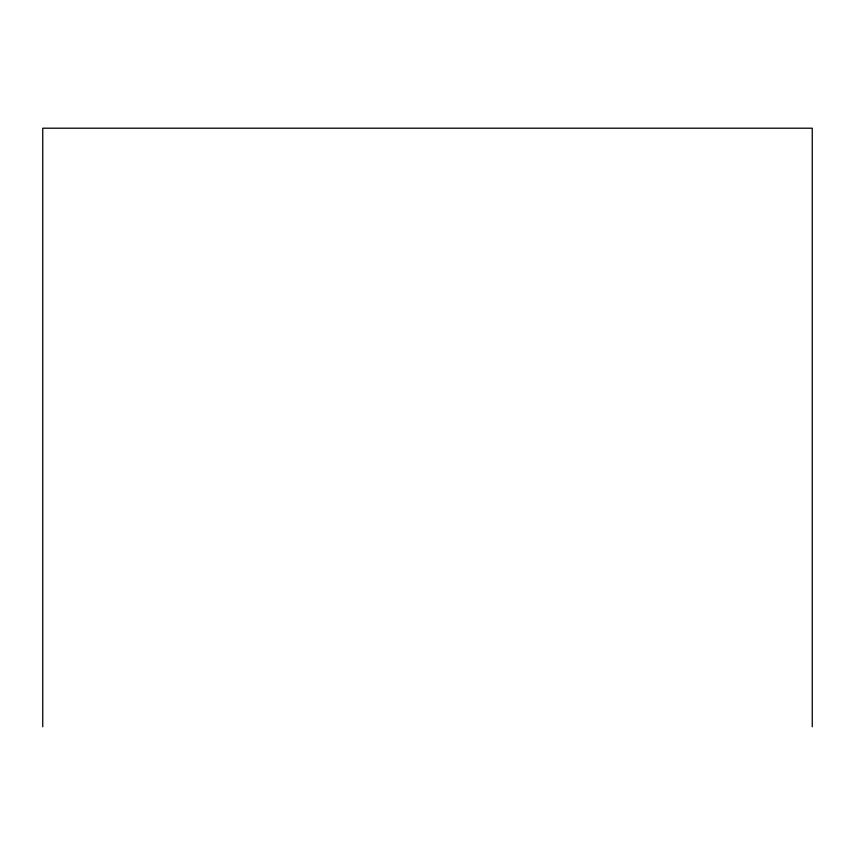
<?xml version="1.0" encoding="UTF-8"?>
<svg xmlns="http://www.w3.org/2000/svg" width="855" height="855" viewBox="0 0 855 855"><rect width="100%" height="100%" fill="white"/><g stroke="black" fill="none" stroke-linecap="round" stroke-linejoin="round"><path stroke-width="1.28" d="M812.25 726.793L812.25 128.207L42.75 128.207L42.75 726.793"/></g></svg>
